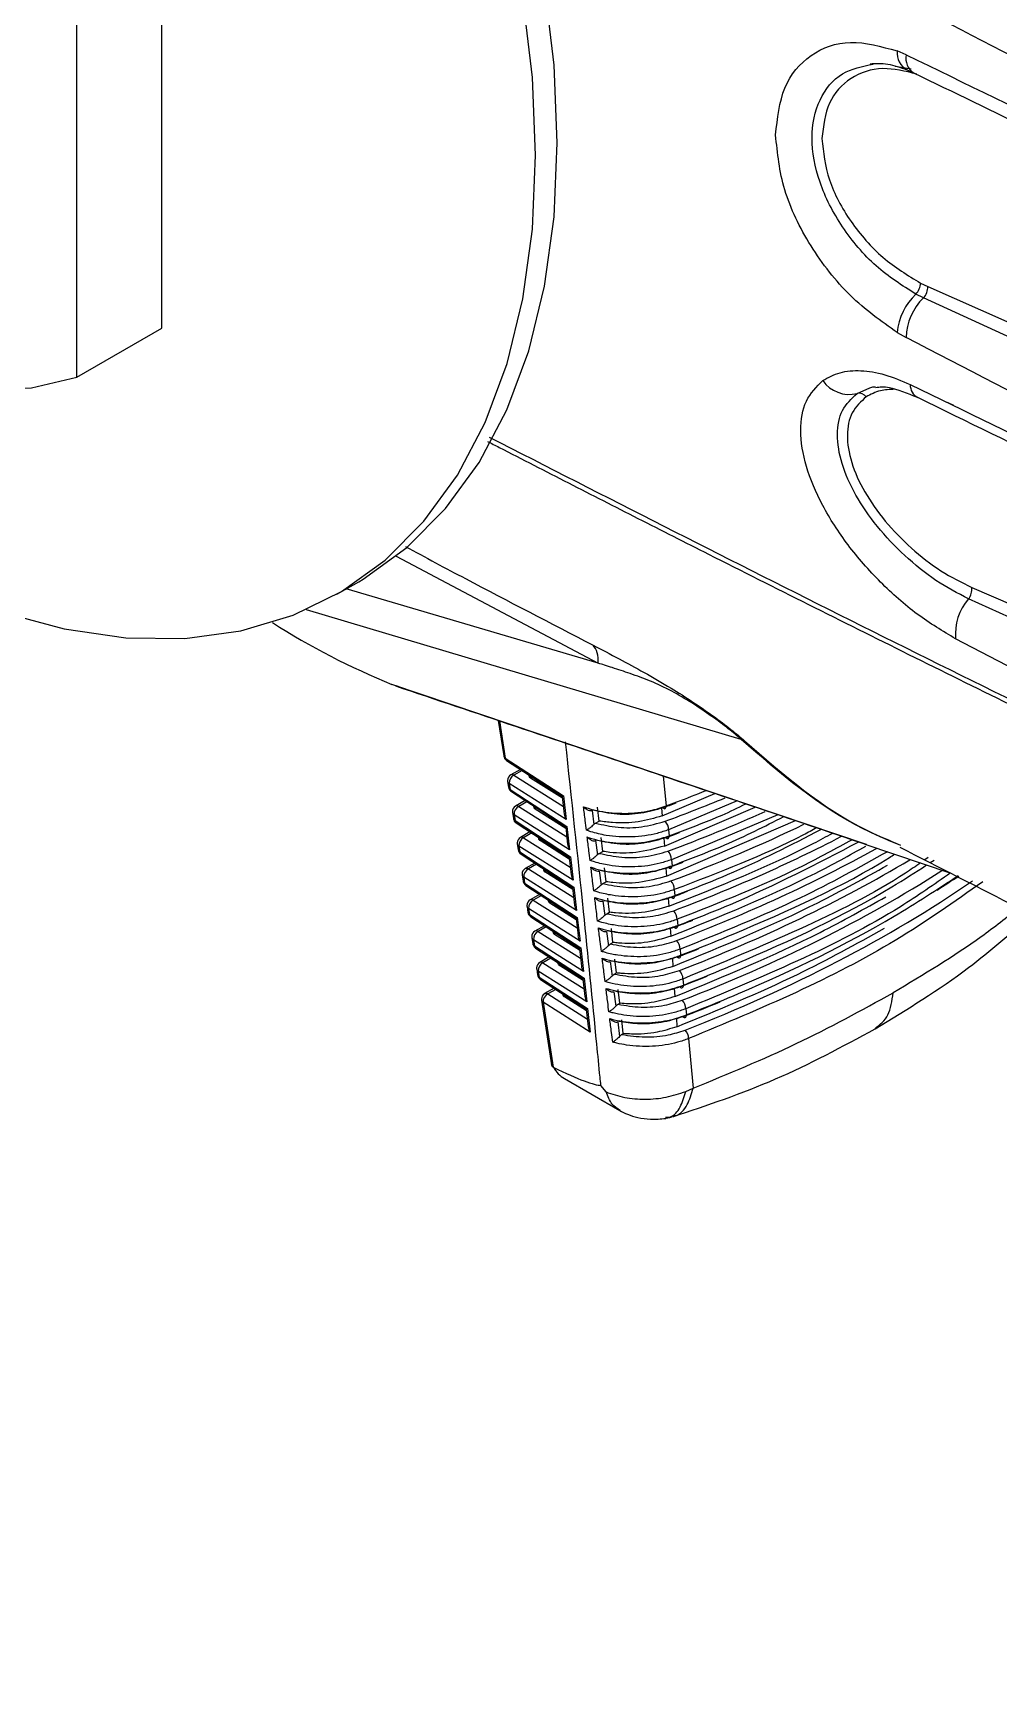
# Model space of a CAD drawing. Extents: x 16.5 to 113.1, y 4.4 to 84.5.
# Drawn here: x 80.025 to 81.536, y 5.874 to 8.462 of the extents above; entities that cross this region are included whole.
import ezdxf

# ---------------------------------------------------------------- set-up
doc = ezdxf.new("R2010")
doc.units = 0
doc.header["$MEASUREMENT"] = 0
doc.layers.add('OBJECT', color=7, linetype='CONTINUOUS')

msp = doc.modelspace()

# ---------------------------------------------------------------- linework, layer by layer
at = {"layer": 'OBJECT'}
for p, q in [((80.2264, 8.0001), (80.2264, 15.3266)), ((80.0934, 7.9233), (80.0934, 15.2498)), ((81.3736, 8.4097), (81.3988, 8.4055)), ((81.3912, 8.4274), (81.3771, 8.4337)), ((81.3924, 8.4042), (81.403, 8.3994)), ((81.4182, 8.0473), (81.4062, 8.0532)), ((81.4137, 8.0705), (81.425, 8.0652)), ((81.581, 7.9726), (81.4182, 8.0473)), ((81.425, 8.0652), (81.59, 7.9923)), ((80.0934, 7.9233), (80.2264, 8.0001)), ((81.3771, 7.9932), (81.3912, 7.9853)), ((81.3142, 7.8977), (81.3344, 7.9065)), ((81.465, 7.8794), (81.4545, 7.8838)), ((81.4561, 7.8834), (81.4611, 7.8813)), ((80.5933, 7.6435), (80.9092, 7.4758)), ((80.5004, 7.5837), (80.5344, 7.6033)), ((80.9092, 7.4758), (80.5147, 7.592)), ((81.4936, 7.5943), (81.5918, 7.5522)), ((81.1329, 7.3565), (80.4525, 7.5594)), ((81.5857, 7.5328), (81.4887, 7.5763)), ((81.5618, 7.4653), (81.4685, 7.514)), ((80.5963, 7.4392), (80.5864, 7.4426)), ((81.3291, 7.192), (80.5864, 7.4426)), ((80.7527, 7.3863), (80.7613, 7.3307)), ((80.7548, 7.3856), (80.7638, 7.3274)), ((80.7638, 7.3274), (80.855, 7.2681)), ((80.7657, 7.3238), (80.8529, 7.2671)), ((80.7874, 7.3097), (80.7724, 7.3011)), ((80.7901, 7.308), (80.7773, 7.3006)), ((80.7773, 7.3006), (80.8547, 7.2517)), ((80.8004, 7.3013), (80.8007, 7.2994)), ((80.8026, 7.2998), (80.8032, 7.2961)), ((81.011, 7.2993), (81.0156, 7.2524)), ((80.7675, 7.2909), (80.7689, 7.2817)), ((80.77, 7.2876), (80.7714, 7.2784)), ((80.8591, 7.2312), (80.77, 7.2876)), ((80.7714, 7.2784), (80.8603, 7.2205)), ((80.7733, 7.2749), (80.8583, 7.2196)), ((80.8532, 7.2645), (80.8032, 7.2961)), ((81.0092, 7.2369), (81.0919, 7.2721)), ((80.7949, 7.2608), (80.7799, 7.2522)), ((80.7976, 7.2591), (80.7849, 7.2517)), ((80.7849, 7.2517), (80.8601, 7.2042)), ((80.8079, 7.2523), (80.8082, 7.2505)), ((80.8102, 7.2509), (80.8107, 7.2472)), ((80.8586, 7.217), (80.8107, 7.2472)), ((80.8529, 7.2671), (80.856, 7.2395)), ((80.855, 7.2681), (80.8591, 7.2312)), ((80.8996, 7.2455), (80.9022, 7.2233)), ((80.9108, 7.2289), (80.9083, 7.2505)), ((81.0083, 7.249), (81.0092, 7.2369)), ((81.0127, 7.1898), (81.155, 7.2508)), ((81.1267, 7.2603), (81.0192, 7.2151)), ((80.775, 7.242), (80.7765, 7.2328)), ((80.7775, 7.2387), (80.779, 7.2295)), ((80.8645, 7.1837), (80.7775, 7.2387)), ((80.779, 7.2295), (80.8657, 7.173)), ((80.7809, 7.2259), (80.8637, 7.172)), ((80.8583, 7.2196), (80.8614, 7.192)), ((80.8603, 7.2205), (80.8645, 7.1837)), ((80.905, 7.2256), (80.9108, 7.2289)), ((81.0161, 7.1427), (81.2177, 7.2296)), ((81.1905, 7.2388), (81.0238, 7.1684)), ((80.7826, 7.1931), (80.784, 7.1838)), ((80.8024, 7.2119), (80.7875, 7.2033)), ((80.8051, 7.2102), (80.7924, 7.2028)), ((80.7924, 7.2028), (80.8654, 7.1566)), ((80.8155, 7.2034), (80.8158, 7.2016)), ((80.8177, 7.202), (80.8183, 7.1983)), ((80.864, 7.1694), (80.8183, 7.1983)), ((80.9052, 7.1982), (80.9079, 7.1759)), ((80.9162, 7.1814), (80.9137, 7.203)), ((81.0118, 7.202), (81.0127, 7.1898)), ((81.0192, 7.2151), (81.0202, 7.2057)), ((80.7851, 7.1898), (80.7865, 7.1805)), ((80.8699, 7.1362), (80.7851, 7.1898)), ((80.7865, 7.1805), (80.8711, 7.1255)), ((80.7885, 7.177), (80.8691, 7.1245)), ((80.8637, 7.172), (80.8668, 7.1445)), ((80.8657, 7.173), (80.8699, 7.1362)), ((80.9108, 7.1783), (80.9162, 7.1814)), ((81.0238, 7.1684), (81.0247, 7.159)), ((81.3265, 7.1929), (81.4611, 7.1474)), ((81.4257, 7.1716), (81.4204, 7.168)), ((81.4288, 7.1638), (81.4348, 7.1676)), ((80.7902, 7.1442), (80.7916, 7.1349)), ((80.81, 7.163), (80.7951, 7.1544)), ((80.8127, 7.1612), (80.8, 7.1539)), ((80.8, 7.1539), (80.8708, 7.1091)), ((80.8231, 7.1544), (80.8234, 7.1527)), ((80.8253, 7.153), (80.8259, 7.1494)), ((80.8694, 7.1219), (80.8259, 7.1494)), ((80.9109, 7.1509), (80.9136, 7.1285)), ((80.9216, 7.1338), (80.9191, 7.1555)), ((81.0152, 7.155), (81.0161, 7.1427)), ((80.7927, 7.1409), (80.7941, 7.1316)), ((80.8753, 7.0887), (80.7927, 7.1409)), ((80.7941, 7.1316), (80.8765, 7.078)), ((80.7961, 7.128), (80.8745, 7.077)), ((80.8691, 7.1245), (80.8722, 7.097)), ((80.8711, 7.1255), (80.8753, 7.0887)), ((80.9166, 7.131), (80.9216, 7.1338)), ((81.0283, 7.1217), (81.0292, 7.1123)), ((80.7978, 7.0953), (80.7992, 7.0859)), ((80.8003, 7.092), (80.8017, 7.0826)), ((80.8807, 7.0411), (80.8003, 7.092)), ((80.8175, 7.1141), (80.8026, 7.1055)), ((80.8202, 7.1123), (80.8076, 7.105)), ((80.8076, 7.105), (80.8762, 7.0616)), ((80.8307, 7.1055), (80.8309, 7.1038)), ((80.8329, 7.1041), (80.8334, 7.1005)), ((80.8748, 7.0744), (80.8334, 7.1005)), ((80.9166, 7.1036), (80.9193, 7.0812)), ((80.9269, 7.0863), (80.9245, 7.108)), ((81.0186, 7.108), (81.0195, 7.0956)), ((80.8017, 7.0826), (80.8819, 7.0305)), ((80.8036, 7.0791), (80.8798, 7.0295)), ((80.8251, 7.0651), (80.8102, 7.0566)), ((80.8745, 7.077), (80.8776, 7.0495)), ((80.8765, 7.078), (80.8807, 7.0411)), ((80.9225, 7.0838), (80.9269, 7.0863)), ((81.0328, 7.0751), (81.0337, 7.0656)), ((80.8053, 7.0464), (80.8068, 7.037)), ((80.8078, 7.0431), (80.8093, 7.0337)), ((80.886, 6.9936), (80.8078, 7.0431)), ((80.8278, 7.0634), (80.8152, 7.0561)), ((80.8152, 7.0561), (80.8816, 7.0141)), ((80.8383, 7.0566), (80.8385, 7.0549)), ((80.8405, 7.0551), (80.841, 7.0516)), ((80.8801, 7.0269), (80.841, 7.0516)), ((80.9223, 7.0563), (80.9251, 7.0338)), ((80.9284, 7.0365), (80.9323, 7.0388)), ((80.9323, 7.0388), (80.9299, 7.0605)), ((81.0219, 7.061), (81.0228, 7.0485)), ((80.8093, 7.0337), (80.8873, 6.983)), ((80.8112, 7.0301), (80.8852, 6.982)), ((80.8326, 7.0162), (80.8178, 7.0077)), ((80.8353, 7.0145), (80.8227, 7.0072)), ((80.8798, 7.0295), (80.883, 7.0019)), ((80.8819, 7.0305), (80.886, 6.9936)), ((80.9377, 6.9913), (80.9353, 7.0129)), ((81.0252, 7.014), (81.026, 7.0014)), ((81.0373, 7.0284), (81.0382, 7.0189)), ((80.8129, 6.9975), (80.8144, 6.988)), ((80.8154, 6.9942), (80.8169, 6.9848)), ((80.8914, 6.9461), (80.8154, 6.9942)), ((80.8227, 7.0072), (80.887, 6.9666)), ((80.8458, 7.0076), (80.8461, 7.006)), ((80.8481, 7.0062), (80.8486, 7.0027)), ((80.8855, 6.9794), (80.8486, 7.0027)), ((80.9281, 7.009), (80.9308, 6.9864)), ((80.9343, 6.9893), (80.9377, 6.9913)), ((80.8169, 6.9848), (80.8926, 6.9354)), ((80.8188, 6.9812), (80.8906, 6.9344)), ((80.8401, 6.9673), (80.8254, 6.9588)), ((80.8428, 6.9655), (80.8303, 6.9583)), ((80.8852, 6.982), (80.8883, 6.9544)), ((80.8873, 6.983), (80.8914, 6.9461)), ((80.9339, 6.9617), (80.9366, 6.9391)), ((80.9431, 6.9438), (80.9406, 6.9654)), ((81.0283, 6.9675), (81.0292, 6.9543)), ((81.0417, 6.9817), (81.0427, 6.9722)), ((80.8205, 6.9486), (80.8362, 6.8473)), ((80.823, 6.9453), (80.8387, 6.8437)), ((80.8968, 6.8986), (80.823, 6.9453)), ((80.8303, 6.9583), (80.8924, 6.9191)), ((80.8534, 6.9587), (80.8537, 6.9571)), ((80.8556, 6.9572), (80.8562, 6.9538)), ((80.8909, 6.9318), (80.8562, 6.9538)), ((80.8906, 6.9345), (80.8937, 6.9069)), ((80.8926, 6.9354), (80.8968, 6.8986)), ((80.9402, 6.9421), (80.9431, 6.9438)), ((81.0462, 6.9351), (81.0471, 6.9256)), ((80.9397, 6.9145), (80.9425, 6.8918)), ((80.9485, 6.8963), (80.946, 6.9179)), ((81.0315, 6.9203), (81.0324, 6.9071)), ((80.9462, 6.8949), (80.9485, 6.8963)), ((81.0506, 6.8885), (81.0579, 6.811)), ((80.8387, 6.8437), (80.8389, 6.8436)), ((80.8564, 6.8259), (80.943, 6.7759)), ((80.9214, 6.805), (80.9134, 6.8152)), ((81.0463, 6.8059), (81.0579, 6.811)), ((81.0154, 6.7638), (81.0241, 6.7656))]:
    msp.add_line(p, q, dxfattribs=at)
at = {"layer": 'OBJECT', "flags": 128}
for points in [[(80.5344, 7.6033), (80.5414, 7.6075), (80.6098, 7.6567), (80.6704, 7.7176), (80.7227, 7.7896), (80.7662, 7.8722), (80.8005, 7.9644), (80.8252, 8.0654), (80.8401, 8.1743), (80.8451, 8.2901), (80.8401, 8.4116), (80.8252, 8.5377), (80.8005, 8.6673), (80.7662, 8.7991), (80.7227, 8.9318), (80.6704, 9.0643), (80.6098, 9.1952), (80.5414, 9.3234), (80.4659, 9.4476), (80.3839, 9.5667), (80.2964, 9.6796), (80.2278, 9.7591)], [(79.9743, 7.5564), (80.0737, 7.5297), (80.17, 7.5157), (80.2624, 7.5146), (80.35, 7.5263), (80.4319, 7.5508), (80.5074, 7.5879), (80.5758, 7.6371), (80.6365, 7.698), (80.6888, 7.7701), (80.7323, 7.8526), (80.7665, 7.9448), (80.7912, 8.0458), (80.8062, 8.1547), (80.8111, 8.2705), (80.8062, 8.392), (80.7912, 8.5181)], [(79.2095, 8.4336), (79.2805, 8.3349), (79.357, 8.2436), (79.4379, 8.1608), (79.522, 8.0879), (79.6081, 8.0259), (79.6949, 7.9758), (79.7809, 7.9384), (79.8651, 7.9142), (79.946, 7.9035), (80.0225, 7.9066), (80.0934, 7.9233)], [(81.0103, 7.2495), (81.0113, 7.2488), (81.0123, 7.2483), (81.0132, 7.2482), (81.014, 7.2485), (81.0146, 7.249), (81.0151, 7.2499), (81.0155, 7.251), (81.0156, 7.2524)], [(81.0148, 7.2028), (81.0158, 7.202), (81.0168, 7.2016), (81.0177, 7.2015), (81.0185, 7.2017), (81.0192, 7.2023), (81.0197, 7.2032), (81.02, 7.2043), (81.0202, 7.2057)], [(81.0193, 7.1561), (81.0203, 7.1553), (81.0213, 7.1549), (81.0222, 7.1548), (81.023, 7.155), (81.0237, 7.1556), (81.0242, 7.1565), (81.0245, 7.1576), (81.0247, 7.159)], [(81.0238, 7.1093), (81.0248, 7.1086), (81.0258, 7.1082), (81.0267, 7.1081), (81.0275, 7.1083), (81.0282, 7.1089), (81.0287, 7.1097), (81.0291, 7.1109), (81.0292, 7.1123)], [(81.0283, 7.0626), (81.0293, 7.0619), (81.0303, 7.0615), (81.0312, 7.0614), (81.032, 7.0616), (81.0327, 7.0622), (81.0332, 7.0631), (81.0336, 7.0642), (81.0337, 7.0656)], [(81.0327, 7.0159), (81.0338, 7.0152), (81.0348, 7.0148), (81.0357, 7.0147), (81.0365, 7.0149), (81.0372, 7.0155), (81.0377, 7.0164), (81.038, 7.0175), (81.0382, 7.0189)], [(81.0372, 6.9693), (81.0382, 6.9685), (81.0392, 6.9681), (81.0401, 6.968), (81.041, 6.9682), (81.0416, 6.9688), (81.0422, 6.9697), (81.0425, 6.9709), (81.0427, 6.9722)], [(81.0416, 6.9226), (81.0426, 6.9219), (81.0436, 6.9214), (81.0446, 6.9213), (81.0454, 6.9216), (81.0461, 6.9222), (81.0466, 6.923), (81.0469, 6.9242), (81.0471, 6.9256)]]:
    msp.add_lwpolyline(points, dxfattribs=at)
at = {"layer": 'OBJECT'}
for centre, radius, start, end in [((81.4061, 8.43), 0.0292, 172.8415, 242.5933), ((81.4177, 8.422), 0.0271, 168.6398, 236.3536), ((81.4709, 7.9846), 0.0942, 133.3263, 174.7892), ((81.4789, 7.984), 0.0877, 133.8339, 179.1761), ((81.3845, 8.0729), 0.0294, 317.8839, 355.3512), ((81.3979, 8.0653), 0.0271, 318.3427, 359.7232), ((81.3024, 7.9475), 0.0512, 215.3601, 283.3663), ((81.3173, 7.8838), 0.0143, 37.6517, 102.5397), ((81.4198, 7.9113), 0.0224, 179.0026, 242.2608), ((81.4686, 7.5915), 0.0252, 322.8439, 6.2674), ((81.5496, 7.5221), 0.0815, 138.3373, 185.7076), ((81.0275, 8.524), 1.1679, 237.4686, 247.8095), ((80.7712, 7.3322), 0.01, 188.8019, 236.9399), ((80.7659, 7.3316), 0.00472, 191.2048, 243.2281), ((80.7684, 7.3276), 0.00462, 182.4762, 234.3658), ((80.7774, 7.2924), 0.01, 119.9973, 180), ((80.7842, 7.2882), 0.0143, 119.0768, 182.2792), ((80.7744, 7.2966), 0.00496, 54.7099, 114.6525), ((80.7774, 7.2924), 0.01, 180, 188.8019), ((80.7721, 7.2918), 0.00472, 191.207, 243.2272), ((80.7788, 7.2833), 0.01, 188.8019, 236.9399), ((80.7735, 7.2827), 0.00472, 191.2043, 243.2379), ((80.776, 7.2786), 0.00462, 182.4804, 234.3552), ((80.7849, 7.2435), 0.01, 119.9973, 180), ((80.7918, 7.2393), 0.0143, 119.0749, 182.2793), ((80.782, 7.2477), 0.00496, 54.6844, 114.6779), ((80.7849, 7.2435), 0.01, 180, 188.8019), ((80.7797, 7.2429), 0.00472, 191.2017, 243.2325), ((80.7863, 7.2343), 0.01, 188.8019, 236.9399), ((80.7811, 7.2337), 0.00472, 191.2015, 243.2314), ((80.7836, 7.2297), 0.00462, 182.4918, 234.3446), ((81, 7.2152), 0.0193, 359.708, 43.6784), ((80.7925, 7.1946), 0.01, 119.9973, 180), ((80.7925, 7.1946), 0.01, 180, 188.8019), ((80.7872, 7.194), 0.00472, 191.2055, 243.2367), ((80.7994, 7.1904), 0.0143, 119.0767, 182.2776), ((80.7896, 7.1988), 0.00496, 54.7099, 114.6525), ((80.7939, 7.1854), 0.01, 188.8019, 236.9399), ((80.7887, 7.1848), 0.00472, 191.207, 243.2272), ((80.7912, 7.1807), 0.00462, 182.4734, 234.3695), ((81.0046, 7.1685), 0.0192, 359.723, 43.9033), ((80.8001, 7.1457), 0.01, 119.9973, 180), ((80.8001, 7.1457), 0.01, 180, 188.8019), ((80.7948, 7.1451), 0.00472, 191.2066, 243.2284), ((80.8069, 7.1415), 0.0143, 119.0796, 182.2765), ((80.7971, 7.1499), 0.00496, 54.7099, 114.6525), ((80.8015, 7.1364), 0.01, 188.8019, 236.9399), ((80.7963, 7.1358), 0.00472, 191.2061, 243.2268), ((80.7987, 7.1318), 0.00462, 182.477, 234.3658), ((81.0092, 7.1218), 0.0191, 359.7362, 44.1297), ((80.8076, 7.0968), 0.01, 119.9973, 180), ((80.8076, 7.0968), 0.01, 180, 188.8019), ((80.8024, 7.0962), 0.00472, 191.202, 243.233), ((80.8145, 7.0926), 0.0143, 119.0755, 182.2788), ((80.8047, 7.101), 0.00496, 54.694, 114.6684), ((80.8091, 7.0875), 0.01, 188.8019, 236.9399), ((80.8038, 7.0869), 0.00472, 191.2001, 243.2408), ((80.8063, 7.0828), 0.00462, 182.4807, 234.3557), ((81.0138, 7.0751), 0.019, 359.7469, 44.3582), ((80.8152, 7.0479), 0.01, 119.9973, 180), ((80.8152, 7.0479), 0.01, 180, 188.8019), ((80.81, 7.0473), 0.00472, 191.2118, 243.2232), ((80.8221, 7.0436), 0.0143, 119.0768, 182.2794), ((80.8123, 7.0521), 0.00496, 54.7099, 114.6525), ((81.0184, 7.0285), 0.0189, 359.7602, 44.5854), ((80.8167, 7.0385), 0.01, 188.8019, 236.9399), ((80.8114, 7.0379), 0.00472, 191.2013, 243.2324), ((80.8139, 7.0339), 0.00462, 182.4911, 234.3444), ((80.8228, 6.999), 0.01, 119.9973, 180), ((80.8228, 6.999), 0.01, 180, 188.8019), ((80.8175, 6.9984), 0.00472, 191.2073, 243.2277), ((80.8242, 6.9896), 0.01, 188.8019, 236.9399), ((80.819, 6.989), 0.00472, 191.2018, 243.2319), ((80.8297, 6.9947), 0.0143, 119.0796, 182.2765), ((80.8199, 7.0032), 0.00496, 54.7099, 114.6525), ((81.0229, 6.9818), 0.0188, 359.7753, 44.8093), ((80.8215, 6.985), 0.00462, 182.4763, 234.3657), ((80.8304, 6.9501), 0.01, 119.9973, 180), ((80.8304, 6.9501), 0.01, 180, 188.8019), ((80.8251, 6.9495), 0.00472, 191.2043, 243.2379), ((80.8372, 6.9458), 0.0143, 119.0755, 182.2788), ((80.8274, 6.9543), 0.00496, 54.694, 114.6684), ((81.0274, 6.9352), 0.0188, 359.7875, 45.039), ((81.0319, 6.8885), 0.0187, 359.8005, 45.2674)]:
    msp.add_arc(centre, radius, start, end, dxfattribs=at)
for centre, major_axis, ratio, start_param, end_param in [((80.8107, 7.3), (0.0101, 0.0001), 0.569185, 3.222173, 3.860589), ((80.8183, 7.2511), (0.0101, 0.0001), 0.569185, 3.222173, 3.860589), ((80.8623, 7.2729), (0.0094, 0.00581), 0.034264, 3.157743, 3.78947), ((79.8174, 8.3133), (2.2176, 0.0166), 0.572227, 5.276105, 5.287253), ((79.8159, 8.3208), (2.2169, -0.0169), 0.582304, 5.287711, 5.338827), ((80.8665, 7.236), (-0.0075, 0.0119), 0.628226, 0.918937, 1.582964), ((80.8677, 7.2254), (0.0094, 0.00581), 0.034264, 3.157743, 3.78947), ((79.8159, 8.2702), (2.2137, -0.0169), 0.582304, 5.291076, 5.375266), ((79.8159, 8.2196), (2.2104, -0.0169), 0.582304, 5.294449, 5.411712), ((80.8258, 7.2022), (0.0101, 0.0001), 0.569185, 3.222173, 3.860589), ((79.8174, 8.2626), (2.2143, 0.0166), 0.572227, 5.279468, 5.291168), ((79.8159, 8.169), (2.2072, -0.0168), 0.582304, 5.29783, 5.448165), ((80.8719, 7.1885), (-0.0075, 0.0119), 0.628226, 0.918937, 1.582964), ((80.8731, 7.1779), (0.0094, 0.00581), 0.034264, 3.157743, 3.78947), ((79.8159, 8.1183), (2.2039, -0.0168), 0.582304, 5.301219, 5.483373), ((79.8159, 8.0677), (2.2007, -0.0168), 0.582304, 5.304616, 5.518223), ((80.8334, 7.1533), (0.0101, 0.0001), 0.569185, 3.222173, 3.860589), ((80.8773, 7.141), (-0.0075, 0.0119), 0.628226, 0.918937, 1.582964), ((79.8174, 8.212), (2.2111, 0.0166), 0.572227, 5.282839, 5.295171), ((79.8159, 8.0171), (2.1974, -0.0168), 0.582304, 5.308021, 5.553121), ((79.8174, 7.9589), (2.1948, 0.0164), 0.572227, 5.539778, 5.562907), ((80.8785, 7.1303), (0.0094, 0.00581), 0.034264, 3.157743, 3.78947), ((79.8174, 8.1614), (2.2078, 0.0165), 0.572227, 5.286218, 5.299967), ((79.8159, 7.9664), (2.1942, -0.0167), 0.582304, 5.311435, 5.58807), ((80.841, 7.1044), (0.0101, 0.0001), 0.569185, 3.222173, 3.860589), ((80.8827, 7.0935), (-0.0075, 0.0119), 0.628226, 0.918937, 1.582964), ((80.8839, 7.0828), (0.0094, 0.00581), 0.034264, 3.157743, 3.78947), ((79.8174, 8.1108), (2.2046, 0.0165), 0.572227, 5.289605, 5.305336), ((80.8485, 7.0555), (0.0101, 0.0001), 0.569185, 3.222173, 3.860589), ((80.888, 7.046), (-0.0075, 0.0119), 0.628226, 0.918937, 1.582964), ((80.8892, 7.0353), (0.0094, 0.00581), 0.034264, 3.157743, 3.78947), ((79.8174, 8.0601), (2.2013, 0.0165), 0.572227, 5.293, 5.311646), ((80.8561, 7.0066), (0.0101, 0.0001), 0.569185, 3.222173, 3.860589), ((80.8934, 6.9984), (-0.0075, 0.0119), 0.628226, 0.918937, 1.582964), ((79.8174, 8.0095), (2.1981, 0.0165), 0.572227, 5.296403, 5.319764), ((80.8946, 6.9878), (0.0094, 0.00581), 0.034264, 3.157743, 3.78947), ((80.8637, 6.9577), (0.0101, 0.0001), 0.569185, 3.222173, 3.860589), ((80.8988, 6.9509), (-0.0075, 0.0119), 0.628226, 0.918937, 1.582964), ((80.9, 6.9403), (0.0094, 0.00581), 0.034264, 3.157743, 3.78947), ((79.8174, 7.9589), (2.1948, 0.0164), 0.572227, 5.299815, 5.33212), ((80.9042, 6.9034), (-0.0075, 0.0119), 0.628226, 0.918937, 1.582964), ((79.3837, 7.8147), (1.5344, -0.9976), 0.038755, 5.984867, 6.22598), ((80.9135, 6.9315), (0.0554, 0.1065), 0.604579, 2.781893, 3.114951)]:
    msp.add_ellipse(centre, major_axis=major_axis, ratio=ratio, start_param=start_param, end_param=end_param, dxfattribs=at)
for points, knots in [([(80.2264, 9.9752), (80.3997, 9.8778), (80.7579, 9.6765), (81.309, 9.3794), (81.8859, 9.0773), (82.4712, 8.781), (83.0596, 8.4922), (83.4514, 8.3077), (83.6438, 8.2171)], [0, 0, 0, 0, 0.1582539, 0.327068, 0.4937068, 0.6683778, 0.8371406, 1, 1, 1, 1]), ([(83.6265, 8.1884), (83.2295, 8.3773), (82.4347, 8.7554), (81.301, 9.339), (80.5777, 9.7413), (80.2264, 9.9368)], [0, 0, 0, 0, 0.339225, 0.679039, 1, 1, 1, 1]), ([(80.2264, 9.8271), (80.5538, 9.6451), (81.261, 9.2522), (82.3867, 8.6741), (83.1984, 8.2886), (83.604, 8.096)], [0, 0, 0, 0, 0.301353, 0.650905, 1, 1, 1, 1]), ([(80.2261, 9.755), (80.4311, 9.641), (80.8535, 9.4061), (81.5109, 9.0576), (82.1942, 8.708), (82.8821, 8.3687), (83.3461, 8.1507), (83.5734, 8.0439)], [0, 0, 0, 0, 0.190703, 0.392819, 0.598206, 0.803133, 1, 1, 1, 1]), ([(83.5126, 7.5323), (83.1641, 7.6987), (82.4672, 8.0317), (81.7931, 8.381), (81.4561, 8.5557)], [0, 0, 0, 0, 0.500069, 1, 1, 1, 1]), ([(83.4804, 7.4708), (83.1297, 7.6383), (82.4237, 7.9757), (81.741, 8.3299), (81.3974, 8.5082)], [0, 0, 0, 0, 0.49662, 1, 1, 1, 1]), ([(81.1868, 8.3022), (81.1897, 8.3282), (81.1954, 8.3802), (81.2392, 8.431), (81.3019, 8.4544), (81.352, 8.4406), (81.3771, 8.4337)], [0, 0, 0, 0, 0.24993, 0.499886, 0.749919, 1, 1, 1, 1]), ([(81.4062, 8.0532), (81.3849, 8.0666), (81.3425, 8.0935), (81.2886, 8.1572), (81.2524, 8.2281), (81.2396, 8.2993), (81.2526, 8.3596), (81.287, 8.4022), (81.3224, 8.4096), (81.3393, 8.4131)], [0, 0, 0, 0, 0.1455825, 0.2905011, 0.4350712, 0.5794261, 0.7237648, 0.8683104, 1, 1, 1, 1]), ([(81.3345, 8.4137), (81.3435, 8.4142), (81.3618, 8.4151), (81.3821, 8.4078), (81.3923, 8.4042)], [0, 0, 0, 0, 0.495712, 1, 1, 1, 1]), ([(81.3912, 8.4274), (81.5758, 8.3382), (81.9359, 8.1642), (82.4703, 7.9155), (82.9813, 7.6832), (83.3169, 7.5357), (83.4798, 7.4641)], [0, 0, 0, 0, 0.27038, 0.527173, 0.77038, 1, 1, 1, 1]), ([(81.4075, 8.3975), (81.3895, 8.4019), (81.3513, 8.4111), (81.3024, 8.3938), (81.2664, 8.3555), (81.2616, 8.3162), (81.2593, 8.2965)], [0, 0, 0, 0, 0.230377, 0.487413, 0.743889, 1, 1, 1, 1]), ([(81.4028, 8.3995), (81.4652, 8.3691), (81.5773, 8.3146), (81.7269, 8.2427), (81.8436, 8.187), (81.941, 8.1407), (82.1243, 8.0541), (82.3573, 7.9453), (82.6343, 7.818), (82.8116, 7.7375), (82.9423, 7.6786), (83.041, 7.6343), (83.1667, 7.5783), (83.3196, 7.5106), (83.431, 7.4618), (83.4912, 7.4355)], [0, 0, 0, 0, 0.09169, 0.164516, 0.218483, 0.261785, 0.30598, 0.48438, 0.598112, 0.703053, 0.737319, 0.783987, 0.84332, 0.915323, 1, 1, 1, 1]), ([(81.3771, 7.9932), (81.352, 8.0109), (81.3018, 8.0464), (81.2391, 8.1273), (81.1954, 8.2169), (81.1897, 8.2738), (81.1868, 8.3022)], [0, 0, 0, 0, 0.250566, 0.500351, 0.750175, 1, 1, 1, 1]), ([(81.2593, 8.2965), (81.2616, 8.2751), (81.2664, 8.2321), (81.3023, 8.1656), (81.3532, 8.1071), (81.3935, 8.0827), (81.4137, 8.0705)], [0, 0, 0, 0, 0.249291, 0.498953, 0.749084, 1, 1, 1, 1]), ([(83.4798, 6.9507), (83.3169, 7.0276), (82.9813, 7.186), (82.4703, 7.4355), (81.9359, 7.7027), (81.5758, 7.8895), (81.3912, 7.9853)], [0, 0, 0, 0, 0.22962, 0.472827, 0.72962, 1, 1, 1, 1]), ([(81.4685, 7.514), (81.4484, 7.5259), (81.4084, 7.5498), (81.3497, 7.6017), (81.2984, 7.6602), (81.2582, 7.7227), (81.2322, 7.7845), (81.2234, 7.8409), (81.2313, 7.8888), (81.2508, 7.9082), (81.2606, 7.9179)], [0, 0, 0, 0, 0.125399, 0.250033, 0.374938, 0.500007, 0.625107, 0.75017, 0.875155, 1, 1, 1, 1]), ([(81.2606, 7.9179), (81.2692, 7.9227), (81.2862, 7.9322), (81.3198, 7.9348), (81.357, 7.9291), (81.384, 7.9175), (81.3974, 7.9117)], [0, 0, 0, 0, 0.251427, 0.50031, 0.75055, 1, 1, 1, 1]), ([(81.4887, 7.5763), (81.4716, 7.5852), (81.4377, 7.603), (81.3879, 7.6432), (81.3445, 7.6892), (81.3104, 7.7389), (81.2885, 7.7887), (81.2812, 7.8346), (81.2884, 7.8738), (81.3056, 7.8897), (81.3142, 7.8977)], [0, 0, 0, 0, 0.1259449, 0.2510612, 0.3759101, 0.5005463, 0.6251221, 0.7498254, 0.8747778, 1, 1, 1, 1]), ([(81.3286, 7.8925), (81.3204, 7.885), (81.3039, 7.8701), (81.2967, 7.8334), (81.3036, 7.7904), (81.3245, 7.7438), (81.357, 7.6975), (81.3983, 7.655), (81.4454, 7.6182), (81.4776, 7.6023), (81.4936, 7.5943)], [0, 0, 0, 0, 0.124851, 0.24967, 0.374508, 0.499432, 0.624474, 0.749587, 0.874619, 1, 1, 1, 1]), ([(81.3728, 7.9044), (81.3652, 7.904), (81.3483, 7.9032), (81.3356, 7.8963), (81.3286, 7.8925)], [0, 0, 0, 0, 0.451304, 1, 1, 1, 1]), ([(81.3344, 7.9065), (81.3354, 7.907), (81.3379, 7.9083), (81.3412, 7.9084), (81.3432, 7.9084)], [0, 0, 0, 0, 0.389146, 1, 1, 1, 1]), ([(81.3434, 7.9072), (81.3497, 7.908), (81.3643, 7.9099), (81.3926, 7.8983), (81.4087, 7.8918)], [0, 0, 0, 0, 0.430237, 1, 1, 1, 1]), ([(81.3974, 7.9117), (81.741, 7.7455), (82.4237, 7.4154), (83.1297, 7.1009), (83.4804, 6.9447)], [0, 0, 0, 0, 0.50338, 1, 1, 1, 1]), ([(81.4087, 7.8918), (81.4859, 7.8541), (81.6282, 7.7845), (81.8248, 7.6898), (81.9868, 7.6125), (82.124, 7.5475), (82.2485, 7.4889), (82.3657, 7.4341), (82.4779, 7.382), (82.5919, 7.3293), (82.7222, 7.2695), (82.8768, 7.199), (83.0578, 7.1173), (83.2654, 7.0244), (83.4133, 6.9591), (83.4915, 6.9246)], [0, 0, 0, 0, 0.113555, 0.209388, 0.287504, 0.349517, 0.408662, 0.467872, 0.518677, 0.570329, 0.631749, 0.705423, 0.791353, 0.889543, 1, 1, 1, 1]), ([(80.7359, 7.8229), (80.742, 7.8197), (80.7841, 7.7979), (80.8626, 7.7578), (80.9718, 7.7021), (81.1488, 7.6124), (81.3948, 7.4892), (81.6949, 7.3416), (81.98, 7.2036), (82.2416, 7.0788), (82.4468, 6.9823), (82.6064, 6.908), (82.7385, 6.8468), (82.9028, 6.7714), (83.0999, 6.6818), (83.3303, 6.5782), (83.4957, 6.5051), (83.5839, 6.4662)], [0, 0, 0, 0, 0.0066599, 0.0459981, 0.0852811, 0.1251909, 0.2373953, 0.3500302, 0.4455979, 0.5397348, 0.6256005, 0.6605533, 0.7062608, 0.7630511, 0.8309309, 0.9099099, 1, 1, 1, 1]), ([(83.5734, 6.4789), (83.3845, 6.5629), (83.0002, 6.7336), (82.4232, 7.0002), (81.8496, 7.2734), (81.2853, 7.5503), (80.9211, 7.7361), (80.7389, 7.8291)], [0, 0, 0, 0, 0.194303, 0.395253, 0.602856, 0.80128, 1, 1, 1, 1]), ([(80.6074, 7.6582), (80.6388, 7.6414), (80.7364, 7.5895), (80.8345, 7.5386), (80.9011, 7.504)], [0, 0, 0, 0, 0.3221274, 1, 1, 1, 1]), ([(80.9011, 7.504), (80.9146, 7.497), (80.9406, 7.4835), (80.9809, 7.4616), (81.0198, 7.4392), (81.0571, 7.4156), (81.0896, 7.3931), (81.1182, 7.3715), (81.1316, 7.36), (81.1383, 7.3542)], [0, 0, 0, 0, 0.175155, 0.335953, 0.499736, 0.628069, 0.749937, 0.875048, 1, 1, 1, 1]), ([(80.9093, 7.4758), (80.9091, 7.4816), (80.9088, 7.4933), (80.9036, 7.5005), (80.9011, 7.504)], [0, 0, 0, 0, 0.499996, 1, 1, 1, 1]), ([(81.1329, 7.3565), (81.1267, 7.3619), (81.1142, 7.3727), (81.0868, 7.393), (81.0559, 7.4139), (81.0226, 7.4335), (80.9904, 7.4485), (80.9602, 7.4593), (80.9364, 7.4672), (80.9198, 7.4725), (80.9125, 7.4748), (80.9093, 7.4758)], [0, 0, 0, 0, 0.123068, 0.246586, 0.369053, 0.491538, 0.630311, 0.772463, 0.899411, 0.955665, 1, 1, 1, 1]), ([(80.5919, 7.4403), (80.7173, 7.3982), (80.9676, 7.3141), (81.2087, 7.2327), (81.3291, 7.192)], [0, 0, 0, 0, 0.500634, 1, 1, 1, 1]), ([(80.9134, 6.8152), (80.9129, 6.8196), (80.9108, 6.8411), (80.9019, 6.9317), (80.8847, 7.1061), (80.8676, 7.2642), (80.8581, 7.3528)], [0, 0, 0, 0, 0.024147, 0.120738, 0.507103, 1, 1, 1, 1]), ([(81.1329, 7.3565), (81.1338, 7.3562), (81.1357, 7.3555), (81.1374, 7.3547), (81.1383, 7.3542)], [0, 0, 0, 0, 0.5, 1, 1, 1, 1]), ([(81.377, 7.1932), (81.3595, 7.2005), (81.2686, 7.2385), (81.1935, 7.3038), (81.1329, 7.3565)], [0, 0, 0, 0, 0.1928851, 1, 1, 1, 1]), ([(81.1383, 7.3542), (81.1989, 7.3015), (81.274, 7.2362), (81.3649, 7.1982), (81.3824, 7.1909)], [0, 0, 0, 0, 0.806852, 1, 1, 1, 1]), ([(81.0156, 7.2524), (81.0212, 7.2545), (81.0424, 7.2624), (81.063, 7.2706), (81.0782, 7.2767)], [0, 0, 0, 0, 0.265734, 1, 1, 1, 1]), ([(80.8863, 7.2513), (80.8886, 7.2505), (80.8966, 7.2477), (80.9175, 7.2426), (80.951, 7.2396), (80.9875, 7.2433), (81.0074, 7.2498), (81.0156, 7.2524)], [0, 0, 0, 0, 0.059775, 0.207161, 0.501412, 0.795934, 1, 1, 1, 1]), ([(80.8907, 7.2145), (80.8901, 7.2196), (80.8886, 7.2318), (80.8871, 7.2441), (80.8863, 7.2513)], [0, 0, 0, 0, 0.412558, 1, 1, 1, 1]), ([(80.8863, 7.2513), (80.8863, 7.2513), (80.8872, 7.2502), (80.8896, 7.2481), (80.8933, 7.2459), (80.8969, 7.2449), (80.8988, 7.2453), (80.8996, 7.2455)], [0, 0, 0, 0, 0.007738, 0.250681, 0.570349, 0.807207, 1, 1, 1, 1]), ([(81.0103, 7.2495), (80.9992, 7.2462), (80.977, 7.2397), (80.9374, 7.2381), (80.9132, 7.2433), (80.9006, 7.246)], [0, 0, 0, 0, 0.324207, 0.648491, 1, 1, 1, 1]), ([(81.0202, 7.2057), (81.0258, 7.2078), (81.0537, 7.2184), (81.0954, 7.2338), (81.1279, 7.2498), (81.1401, 7.2558)], [0, 0, 0, 0, 0.135134, 0.675754, 1, 1, 1, 1]), ([(80.9022, 7.2233), (80.9015, 7.2226), (80.8999, 7.2211), (80.897, 7.2186), (80.8938, 7.2163), (80.8917, 7.215), (80.8908, 7.2145), (80.8907, 7.2145)], [0, 0, 0, 0, 0.199292, 0.39709, 0.700903, 0.992025, 1, 1, 1, 1]), ([(80.9022, 7.2233), (80.903, 7.2241), (80.9039, 7.2249), (80.9049, 7.2255), (80.905, 7.2256)], [0, 0, 0, 0, 0.843625, 1, 1, 1, 1]), ([(80.905, 7.2256), (80.9166, 7.2229), (80.9397, 7.2177), (80.9789, 7.2185), (81.0019, 7.2251), (81.0139, 7.2285)], [0, 0, 0, 0, 0.324374, 0.64869, 1, 1, 1, 1]), ([(81.0092, 7.2369), (80.9971, 7.2333), (80.9729, 7.2262), (80.9377, 7.2252), (80.9177, 7.2279), (80.9108, 7.2289)], [0, 0, 0, 0, 0.396562, 0.793191, 1, 1, 1, 1]), ([(81.0247, 7.159), (81.0303, 7.1611), (81.0582, 7.1717), (81.1193, 7.1952), (81.1694, 7.2206), (81.1995, 7.2357)], [0, 0, 0, 0, 0.091055, 0.455332, 1, 1, 1, 1]), ([(81.0192, 7.2151), (81.0134, 7.2132), (80.9959, 7.2072), (80.9622, 7.2027), (80.9261, 7.2049), (80.9028, 7.2103), (80.893, 7.2137), (80.8907, 7.2145)], [0, 0, 0, 0, 0.148503, 0.448595, 0.748255, 0.940444, 1, 1, 1, 1]), ([(80.892, 7.2039), (80.8943, 7.2031), (80.9024, 7.2004), (80.9234, 7.1954), (80.957, 7.1928), (80.9929, 7.1967), (81.0124, 7.2032), (81.0202, 7.2057)], [0, 0, 0, 0, 0.059496, 0.208459, 0.505892, 0.803608, 1, 1, 1, 1]), ([(80.8965, 7.1671), (80.8959, 7.1722), (80.8944, 7.1844), (80.8929, 7.1967), (80.892, 7.2039)], [0, 0, 0, 0, 0.412522, 1, 1, 1, 1]), ([(80.892, 7.2039), (80.8921, 7.2039), (80.8929, 7.2029), (80.8952, 7.2008), (80.8988, 7.1986), (80.9025, 7.1976), (80.9044, 7.198), (80.9052, 7.1982)], [0, 0, 0, 0, 0.007814, 0.231086, 0.559201, 0.802806, 1, 1, 1, 1]), ([(81.0148, 7.2028), (81.0037, 7.1995), (80.9816, 7.1929), (80.9425, 7.1912), (80.9186, 7.1962), (80.9063, 7.1987)], [0, 0, 0, 0, 0.328087, 0.656252, 1, 1, 1, 1]), ([(81.0195, 7.0956), (81.0978, 7.1265), (81.1874, 7.1618), (81.2662, 7.2046), (81.2761, 7.2099)], [0, 0, 0, 0, 0.875483, 1, 1, 1, 1]), ([(81.2511, 7.2184), (81.2441, 7.2146), (81.1762, 7.1779), (81.0983, 7.1483), (81.0283, 7.1217)], [0, 0, 0, 0, 0.10183, 1, 1, 1, 1]), ([(81.0292, 7.1123), (81.0348, 7.1144), (81.0626, 7.125), (81.143, 7.1567), (81.2107, 7.1914), (81.2584, 7.2159)], [0, 0, 0, 0, 0.068703, 0.343559, 1, 1, 1, 1]), ([(81.3064, 7.1997), (81.2806, 7.1855), (81.1963, 7.1391), (81.0998, 7.1013), (81.0328, 7.0751)], [0, 0, 0, 0, 0.305655, 1, 1, 1, 1]), ([(81.0337, 7.0656), (81.0393, 7.0677), (81.0671, 7.0784), (81.1666, 7.1182), (81.2517, 7.1623), (81.3168, 7.1962)], [0, 0, 0, 0, 0.05519, 0.275984, 1, 1, 1, 1]), ([(80.9079, 7.1759), (80.9071, 7.1752), (80.9054, 7.1735), (80.9022, 7.1708), (80.8991, 7.1686), (80.8973, 7.1675), (80.8966, 7.1671), (80.8965, 7.1671)], [0, 0, 0, 0, 0.203477, 0.450046, 0.773114, 0.991952, 1, 1, 1, 1]), ([(81.0238, 7.1684), (81.018, 7.1664), (81.0005, 7.1605), (80.9668, 7.1559), (80.9311, 7.158), (80.9082, 7.1632), (80.8988, 7.1664), (80.8965, 7.1671)], [0, 0, 0, 0, 0.150136, 0.453531, 0.756488, 0.940721, 1, 1, 1, 1]), ([(80.9079, 7.1759), (80.9087, 7.1767), (80.9097, 7.1776), (80.9107, 7.1782), (80.9108, 7.1783)], [0, 0, 0, 0, 0.835974, 1, 1, 1, 1]), ([(80.9108, 7.1783), (80.9224, 7.1758), (80.9457, 7.1708), (80.9844, 7.1719), (81.0069, 7.1785), (81.0184, 7.1818)], [0, 0, 0, 0, 0.328437, 0.656814, 1, 1, 1, 1]), ([(81.0127, 7.1898), (80.9982, 7.1857), (80.9715, 7.1781), (80.9369, 7.1784), (80.92, 7.1808), (80.9162, 7.1814)], [0, 0, 0, 0, 0.478249, 0.883044, 1, 1, 1, 1]), ([(81.0228, 7.0485), (81.1006, 7.08), (81.2078, 7.1232), (81.3022, 7.1754), (81.328, 7.1896)], [0, 0, 0, 0, 0.726683, 1, 1, 1, 1]), ([(81.3619, 7.1809), (81.3174, 7.1562), (81.2165, 7.1001), (81.1015, 7.0541), (81.0373, 7.0284)], [0, 0, 0, 0, 0.441346, 1, 1, 1, 1]), ([(81.0382, 7.0189), (81.0437, 7.0211), (81.0715, 7.0318), (81.1858, 7.0788), (81.2957, 7.1281), (81.3706, 7.1753), (81.3734, 7.1771)], [0, 0, 0, 0, 0.046189, 0.230973, 0.971941, 1, 1, 1, 1]), ([(81.381, 7.188), (81.5044, 7.1249), (81.823, 6.962), (82.3425, 6.712), (82.9383, 6.4367), (83.5387, 6.1746), (83.9832, 5.9872), (84.2285, 5.891), (84.2713, 5.8742)], [0, 0, 0, 0, 0.130616, 0.337271, 0.543813, 0.750208, 0.956422, 1, 1, 1, 1]), ([(80.8978, 7.1565), (80.9001, 7.1558), (80.9082, 7.1531), (80.9293, 7.1483), (80.963, 7.146), (80.9984, 7.1502), (81.0174, 7.1565), (81.0247, 7.159)], [0, 0, 0, 0, 0.059218, 0.209832, 0.510594, 0.811652, 1, 1, 1, 1]), ([(80.9024, 7.1197), (80.9017, 7.1248), (80.9002, 7.137), (80.8987, 7.1493), (80.8978, 7.1565)], [0, 0, 0, 0, 0.412498, 1, 1, 1, 1]), ([(80.8978, 7.1565), (80.8979, 7.1565), (80.8987, 7.1556), (80.9009, 7.1536), (80.9044, 7.1514), (80.9082, 7.1503), (80.9101, 7.1507), (80.9109, 7.1509)], [0, 0, 0, 0, 0.007883, 0.21061, 0.547453, 0.798162, 1, 1, 1, 1]), ([(81.0193, 7.1561), (81.0083, 7.1527), (80.9861, 7.1461), (80.9475, 7.1444), (80.924, 7.1491), (80.9121, 7.1515)], [0, 0, 0, 0, 0.332168, 0.664413, 1, 1, 1, 1]), ([(81.0161, 7.1427), (81.002, 7.1387), (80.9756, 7.1311), (80.9417, 7.1312), (80.9251, 7.1334), (80.9216, 7.1338)], [0, 0, 0, 0, 0.477916, 0.890823, 1, 1, 1, 1]), ([(81.026, 7.0014), (81.1037, 7.0332), (81.2218, 7.0817), (81.326, 7.1398), (81.3618, 7.1597)], [0, 0, 0, 0, 0.657056, 1, 1, 1, 1]), ([(81.4136, 7.1634), (81.4059, 7.1581), (81.3496, 7.1193), (81.225, 7.0578), (81.1028, 7.0071), (81.0417, 6.9817)], [0, 0, 0, 0, 0.074178, 0.537089, 1, 1, 1, 1]), ([(81.0427, 6.9722), (81.0482, 6.9744), (81.0759, 6.9852), (81.1901, 7.0323), (81.3159, 7.0911), (81.4052, 7.1487), (81.4231, 7.1602)], [0, 0, 0, 0, 0.0398765, 0.1994073, 0.8391162, 1, 1, 1, 1]), ([(81.4604, 7.1476), (81.4349, 7.1297), (81.363, 7.0794), (81.223, 7.0084), (81.1051, 6.9595), (81.0462, 6.9351)], [0, 0, 0, 0, 0.216185, 0.608092, 1, 1, 1, 1]), ([(81.0471, 6.9256), (81.0526, 6.9277), (81.0802, 6.9386), (81.1943, 6.9858), (81.3361, 7.0542), (81.4397, 7.122), (81.4726, 7.1435)], [0, 0, 0, 0, 0.035086, 0.175449, 0.738305, 1, 1, 1, 1]), ([(80.9136, 7.1285), (80.9128, 7.1278), (80.9111, 7.126), (80.9078, 7.1233), (80.9048, 7.1212), (80.903, 7.1201), (80.9024, 7.1198), (80.9024, 7.1197)], [0, 0, 0, 0, 0.20749, 0.460452, 0.790798, 0.991837, 1, 1, 1, 1]), ([(81.0283, 7.1217), (81.0225, 7.1197), (81.005, 7.1138), (80.9714, 7.1091), (80.9362, 7.1111), (80.9137, 7.116), (80.9046, 7.119), (80.9024, 7.1197)], [0, 0, 0, 0, 0.151845, 0.458696, 0.765104, 0.940995, 1, 1, 1, 1]), ([(80.9136, 7.1285), (80.9136, 7.1286), (80.9144, 7.1294), (80.9154, 7.1303), (80.9165, 7.1309), (80.9166, 7.131)], [0, 0, 0, 0, 0.022466, 0.828085, 1, 1, 1, 1]), ([(80.9166, 7.131), (80.9283, 7.1286), (80.9517, 7.1238), (80.9899, 7.1253), (81.0119, 7.1318), (81.0229, 7.1351)], [0, 0, 0, 0, 0.3327138, 0.6653663, 1, 1, 1, 1]), ([(81.5111, 7.1339), (81.4667, 7.1026), (81.378, 7.04), (81.2209, 6.9591), (81.1074, 6.912), (81.0506, 6.8885)], [0, 0, 0, 0, 0.333016, 0.666508, 1, 1, 1, 1]), ([(80.9037, 7.1091), (80.9059, 7.1084), (80.9141, 7.1059), (80.9353, 7.1013), (80.969, 7.0992), (81.0038, 7.1036), (81.0223, 7.1099), (81.0292, 7.1123)], [0, 0, 0, 0, 0.058943, 0.211284, 0.515534, 0.820092, 1, 1, 1, 1]), ([(80.9082, 7.0724), (80.9076, 7.0774), (80.9061, 7.0897), (80.9046, 7.1019), (80.9037, 7.1091)], [0, 0, 0, 0, 0.412462, 1, 1, 1, 1]), ([(80.9037, 7.1091), (80.9037, 7.1091), (80.9044, 7.1083), (80.9065, 7.1064), (80.91, 7.1042), (80.9138, 7.103), (80.9157, 7.1034), (80.9166, 7.1036)], [0, 0, 0, 0, 0.007962, 0.189287, 0.535067, 0.793256, 1, 1, 1, 1]), ([(81.0238, 7.1093), (81.0128, 7.106), (80.9907, 7.0993), (80.9526, 7.0976), (80.9294, 7.102), (80.9179, 7.1042)], [0, 0, 0, 0, 0.336462, 0.673003, 1, 1, 1, 1]), ([(81.0195, 7.0956), (81.0057, 7.0916), (80.9797, 7.0841), (80.9465, 7.084), (80.9301, 7.0859), (80.9269, 7.0863)], [0, 0, 0, 0, 0.477552, 0.899063, 1, 1, 1, 1]), ([(81.0292, 6.9543), (81.107, 6.9863), (81.2231, 7.0342), (81.3256, 7.0915), (81.3595, 7.1104)], [0, 0, 0, 0, 0.669469, 1, 1, 1, 1]), ([(81.5677, 7.0933), (81.5484, 7.0779), (81.4887, 7.0305), (81.4183, 6.9885), (81.3706, 6.9601)], [0, 0, 0, 0, 0.323802, 1, 1, 1, 1]), ([(80.9193, 7.0812), (80.9185, 7.0804), (80.9168, 7.0786), (80.9135, 7.0759), (80.9106, 7.0738), (80.9088, 7.0727), (80.9082, 7.0724), (80.9082, 7.0724)], [0, 0, 0, 0, 0.2117008, 0.4712989, 0.8091557, 0.9917482, 1, 1, 1, 1]), ([(81.0328, 7.0751), (81.027, 7.0731), (81.0096, 7.067), (80.976, 7.0623), (80.9412, 7.0642), (80.9192, 7.0689), (80.9105, 7.0717), (80.9082, 7.0724)], [0, 0, 0, 0, 0.153634, 0.464105, 0.774128, 0.941265, 1, 1, 1, 1]), ([(80.9095, 7.0617), (80.9118, 7.0611), (80.9199, 7.0586), (80.9412, 7.0542), (80.9751, 7.0524), (81.0092, 7.0571), (81.0273, 7.0634), (81.0337, 7.0656)], [0, 0, 0, 0, 0.058671, 0.212822, 0.520728, 0.828954, 1, 1, 1, 1]), ([(80.9193, 7.0812), (80.9194, 7.0812), (80.9202, 7.0821), (80.9213, 7.083), (80.9223, 7.0836), (80.9225, 7.0838)], [0, 0, 0, 0, 0.043905, 0.819918, 1, 1, 1, 1]), ([(80.9225, 7.0838), (80.9342, 7.0815), (80.9578, 7.0769), (80.9954, 7.0788), (81.0168, 7.0852), (81.0274, 7.0884)], [0, 0, 0, 0, 0.337221, 0.67438, 1, 1, 1, 1]), ([(81.3427, 6.9038), (81.3926, 6.9343), (81.48, 6.9878), (81.5558, 7.0543), (81.5884, 7.0828)], [0, 0, 0, 0, 0.571184, 1, 1, 1, 1]), ([(80.9141, 7.025), (80.9135, 7.0301), (80.9119, 7.0423), (80.9104, 7.0545), (80.9095, 7.0617)], [0, 0, 0, 0, 0.412426, 1, 1, 1, 1]), ([(80.9095, 7.0617), (80.9096, 7.0617), (80.9102, 7.0611), (80.9122, 7.0592), (80.9156, 7.057), (80.9195, 7.0557), (80.9215, 7.0561), (80.9223, 7.0563)], [0, 0, 0, 0, 0.00804, 0.167035, 0.522023, 0.788052, 1, 1, 1, 1]), ([(81.0283, 7.0626), (81.0173, 7.0593), (80.9952, 7.0526), (80.9576, 7.0508), (80.9348, 7.0549), (80.9238, 7.0569)], [0, 0, 0, 0, 0.340986, 0.682055, 1, 1, 1, 1]), ([(80.9284, 7.0365), (80.9402, 7.0344), (80.9638, 7.03), (81.0009, 7.0322), (81.0218, 7.0387), (81.0318, 7.0418)], [0, 0, 0, 0, 0.341979, 0.683892, 1, 1, 1, 1]), ([(81.0228, 7.0485), (81.0093, 7.0446), (80.9837, 7.037), (80.9513, 7.0367), (80.9352, 7.0385), (80.9323, 7.0388)], [0, 0, 0, 0, 0.477152, 0.907814, 1, 1, 1, 1]), ([(81.0324, 6.9071), (81.0966, 6.9334), (81.2111, 6.9804), (81.3126, 7.0365), (81.3572, 7.0612)], [0, 0, 0, 0, 0.560761, 1, 1, 1, 1]), ([(80.9251, 7.0338), (80.9243, 7.033), (80.9225, 7.0312), (80.9192, 7.0284), (80.9163, 7.0263), (80.9147, 7.0253), (80.9141, 7.025), (80.9141, 7.025)], [0, 0, 0, 0, 0.216116, 0.48265, 0.828136, 0.99166, 1, 1, 1, 1]), ([(81.0373, 7.0284), (81.0315, 7.0264), (81.0141, 7.0203), (80.9805, 7.0155), (80.9462, 7.0173), (80.9246, 7.0218), (80.9163, 7.0243), (80.9141, 7.025)], [0, 0, 0, 0, 0.155511, 0.469778, 0.783591, 0.941533, 1, 1, 1, 1]), ([(80.9154, 7.0144), (80.9177, 7.0137), (80.9259, 7.0114), (80.9472, 7.0072), (80.9811, 7.0057), (81.0147, 7.0107), (81.0322, 7.0168), (81.0382, 7.0189)], [0, 0, 0, 0, 0.0584018, 0.2144517, 0.5261926, 0.8382684, 1, 1, 1, 1]), ([(80.92, 6.9777), (80.9194, 6.9827), (80.9179, 6.995), (80.9163, 7.0072), (80.9154, 7.0144)], [0, 0, 0, 0, 0.412401, 1, 1, 1, 1]), ([(80.9154, 7.0144), (80.9155, 7.0144), (80.916, 7.0138), (80.918, 7.012), (80.9213, 7.0098), (80.9252, 7.0085), (80.9272, 7.0088), (80.9281, 7.009)], [0, 0, 0, 0, 0.0081291, 0.1438412, 0.508246, 0.7825575, 1, 1, 1, 1]), ([(80.9251, 7.0338), (80.9251, 7.0339), (80.926, 7.0348), (80.9271, 7.0357), (80.9282, 7.0364), (80.9284, 7.0365)], [0, 0, 0, 0, 0.063514, 0.81145, 1, 1, 1, 1]), ([(81.0327, 7.0159), (81.0217, 7.0126), (80.9997, 7.0058), (80.9627, 7.004), (80.9402, 7.0079), (80.9297, 7.0097)], [0, 0, 0, 0, 0.345761, 0.691604, 1, 1, 1, 1]), ([(80.9308, 6.9864), (80.93, 6.9856), (80.9283, 6.9838), (80.925, 6.981), (80.9221, 6.9789), (80.9205, 6.978), (80.92, 6.9777), (80.92, 6.9777)], [0, 0, 0, 0, 0.220762, 0.494541, 0.847815, 0.991534, 1, 1, 1, 1]), ([(80.9308, 6.9864), (80.9309, 6.9865), (80.9318, 6.9875), (80.933, 6.9885), (80.934, 6.9892), (80.9343, 6.9893)], [0, 0, 0, 0, 0.081376, 0.802652, 1, 1, 1, 1]), ([(80.9343, 6.9893), (80.9462, 6.9873), (80.9699, 6.9832), (81.0063, 6.9857), (81.0267, 6.9921), (81.0363, 6.9951)], [0, 0, 0, 0, 0.347005, 0.6939431, 1, 1, 1, 1]), ([(81.026, 7.0014), (81.0129, 6.9975), (80.9878, 6.99), (80.956, 6.9895), (80.9402, 6.991), (80.9377, 6.9913)], [0, 0, 0, 0, 0.476712, 0.917132, 1, 1, 1, 1]), ([(81.0417, 6.9817), (81.036, 6.9797), (81.0186, 6.9736), (80.9851, 6.9687), (80.9513, 6.9705), (80.9301, 6.9747), (80.9222, 6.977), (80.92, 6.9777)], [0, 0, 0, 0, 0.157481, 0.475733, 0.793524, 0.941798, 1, 1, 1, 1]), ([(80.9214, 6.967), (80.9236, 6.9664), (80.9318, 6.9642), (80.9532, 6.9602), (80.9872, 6.959), (81.0201, 6.9642), (81.0371, 6.9703), (81.0427, 6.9722)], [0, 0, 0, 0, 0.058136, 0.21618, 0.531949, 0.848068, 1, 1, 1, 1]), ([(80.926, 6.9304), (80.9253, 6.9354), (80.9238, 6.9476), (80.9223, 6.9599), (80.9214, 6.967)], [0, 0, 0, 0, 0.412358, 1, 1, 1, 1]), ([(80.9214, 6.967), (80.9214, 6.967), (80.9218, 6.9666), (80.9237, 6.9648), (80.927, 6.9626), (80.9309, 6.9613), (80.933, 6.9616), (80.9339, 6.9617)], [0, 0, 0, 0, 0.008193, 0.119688, 0.493718, 0.776725, 1, 1, 1, 1]), ([(81.0372, 6.9693), (81.0262, 6.9659), (81.0042, 6.9591), (80.9677, 6.9572), (80.9457, 6.9608), (80.9356, 6.9625)], [0, 0, 0, 0, 0.350806, 0.701696, 1, 1, 1, 1]), ([(80.9366, 6.9391), (80.9358, 6.9383), (80.9341, 6.9364), (80.9307, 6.9335), (80.928, 6.9316), (80.9264, 6.9306), (80.926, 6.9304), (80.926, 6.9304)], [0, 0, 0, 0, 0.225648, 0.50697, 0.868218, 0.99144, 1, 1, 1, 1]), ([(81.0462, 6.9351), (81.0404, 6.9331), (81.0231, 6.9269), (80.9896, 6.922), (80.9563, 6.9236), (80.9356, 6.9277), (80.9282, 6.9297), (80.926, 6.9304)], [0, 0, 0, 0, 0.159551, 0.48199, 0.803962, 0.942061, 1, 1, 1, 1]), ([(80.9366, 6.9391), (80.9367, 6.9392), (80.9376, 6.9402), (80.9388, 6.9413), (80.94, 6.942), (80.9402, 6.9421)], [0, 0, 0, 0, 0.097607, 0.793538, 1, 1, 1, 1]), ([(80.9402, 6.9421), (80.9522, 6.9402), (80.9761, 6.9364), (81.0118, 6.9393), (81.0317, 6.9456), (81.0407, 6.9484)], [0, 0, 0, 0, 0.352325, 0.704581, 1, 1, 1, 1]), ([(81.0292, 6.9543), (81.0187, 6.951), (80.9963, 6.9439), (80.9655, 6.942), (80.9476, 6.9434), (80.9431, 6.9438)], [0, 0, 0, 0, 0.398445, 0.849042, 1, 1, 1, 1]), ([(81.0579, 6.811), (81.1127, 6.8335), (81.2229, 6.8788), (81.3212, 6.9329), (81.3706, 6.9601)], [0, 0, 0, 0, 0.496376, 1, 1, 1, 1]), ([(81.3424, 6.9044), (81.3501, 6.9104), (81.3655, 6.9224), (81.3689, 6.9475), (81.3706, 6.9601)], [0, 0, 0, 0, 0.50117, 1, 1, 1, 1]), ([(80.9273, 6.9197), (80.9295, 6.9192), (80.9378, 6.917), (80.9593, 6.9132), (80.9933, 6.9124), (81.0255, 6.9178), (81.042, 6.9237), (81.0471, 6.9256)], [0, 0, 0, 0, 0.057874, 0.218012, 0.538018, 0.858388, 1, 1, 1, 1]), ([(80.932, 6.883), (80.9313, 6.8881), (80.9298, 6.9003), (80.9282, 6.9125), (80.9273, 6.9197)], [0, 0, 0, 0, 0.412315, 1, 1, 1, 1]), ([(80.9273, 6.9197), (80.9273, 6.9197), (80.9277, 6.9194), (80.9295, 6.9177), (80.9327, 6.9155), (80.9367, 6.9141), (80.9388, 6.9143), (80.9397, 6.9145)], [0, 0, 0, 0, 0.008286, 0.094535, 0.478383, 0.770552, 1, 1, 1, 1]), ([(81.0416, 6.9226), (81.0306, 6.9192), (81.0087, 6.9123), (80.9728, 6.9104), (80.9512, 6.9138), (80.9415, 6.9153)], [0, 0, 0, 0, 0.356145, 0.712376, 1, 1, 1, 1]), ([(80.9425, 6.8918), (80.9417, 6.8909), (80.9398, 6.8889), (80.9364, 6.886), (80.9338, 6.8841), (80.9323, 6.8832), (80.932, 6.8831), (80.932, 6.883)], [0, 0, 0, 0, 0.236924, 0.528779, 0.900015, 0.991359, 1, 1, 1, 1]), ([(81.0506, 6.8885), (81.0449, 6.8864), (81.0276, 6.8803), (80.9941, 6.8752), (80.9613, 6.8768), (80.9411, 6.8806), (80.9341, 6.8825), (80.932, 6.883)], [0, 0, 0, 0, 0.161729, 0.488574, 0.814943, 0.942319, 1, 1, 1, 1]), ([(80.9425, 6.8918), (80.9426, 6.8919), (80.9435, 6.893), (80.9448, 6.8941), (80.9459, 6.8948), (80.9462, 6.8949)], [0, 0, 0, 0, 0.112383, 0.784078, 1, 1, 1, 1]), ([(80.9462, 6.8949), (80.9582, 6.8931), (80.9822, 6.8896), (81.0173, 6.8928), (81.0366, 6.899), (81.0451, 6.9018)], [0, 0, 0, 0, 0.357965, 0.715857, 1, 1, 1, 1]), ([(81.0324, 6.9071), (81.0223, 6.9039), (81.0003, 6.8969), (80.9703, 6.8948), (80.9527, 6.896), (80.9485, 6.8963)], [0, 0, 0, 0, 0.393565, 0.855353, 1, 1, 1, 1]), ([(81.0257, 6.7661), (81.0799, 6.7843), (81.189, 6.8209), (81.2913, 6.8761), (81.3427, 6.9038)], [0, 0, 0, 0, 0.497074, 1, 1, 1, 1]), ([(80.8387, 6.8437), (80.838, 6.8442), (80.8367, 6.8452), (80.8364, 6.8467), (80.8362, 6.8473)], [0, 0, 0, 0, 0.5222, 1, 1, 1, 1]), ([(80.9214, 6.805), (80.9309, 6.8018), (80.9499, 6.7953), (80.9827, 6.7929), (81.0159, 6.7957), (81.0362, 6.8025), (81.0463, 6.8059)], [0, 0, 0, 0, 0.25, 0.5, 0.75, 1, 1, 1, 1]), ([(80.9433, 6.7765), (80.9389, 6.7793), (80.9291, 6.7855), (80.9242, 6.7981), (80.9214, 6.805)], [0, 0, 0, 0, 0.448895, 1, 1, 1, 1]), ([(81.0147, 6.7654), (81.0173, 6.7654), (81.026, 6.7655), (81.038, 6.7794), (81.0436, 6.7973), (81.0463, 6.8059)], [0, 0, 0, 0, 0.184843, 0.60618, 1, 1, 1, 1]), ([(81.0255, 6.7675), (81.0274, 6.7677), (81.0366, 6.7684), (81.0493, 6.7831), (81.0551, 6.8019), (81.0579, 6.811)], [0, 0, 0, 0, 0.125025, 0.577968, 1, 1, 1, 1]), ([(80.9428, 6.776), (80.9468, 6.774), (80.9553, 6.7696), (80.972, 6.7645), (80.9922, 6.7614), (81.007, 6.7629), (81.015, 6.7637)], [0, 0, 0, 0, 0.1971506, 0.4186272, 0.6838825, 1, 1, 1, 1])]:
    msp.add_open_spline(points, degree=3, knots=knots, dxfattribs=at)

doc.saveas('drawing.dxf')
